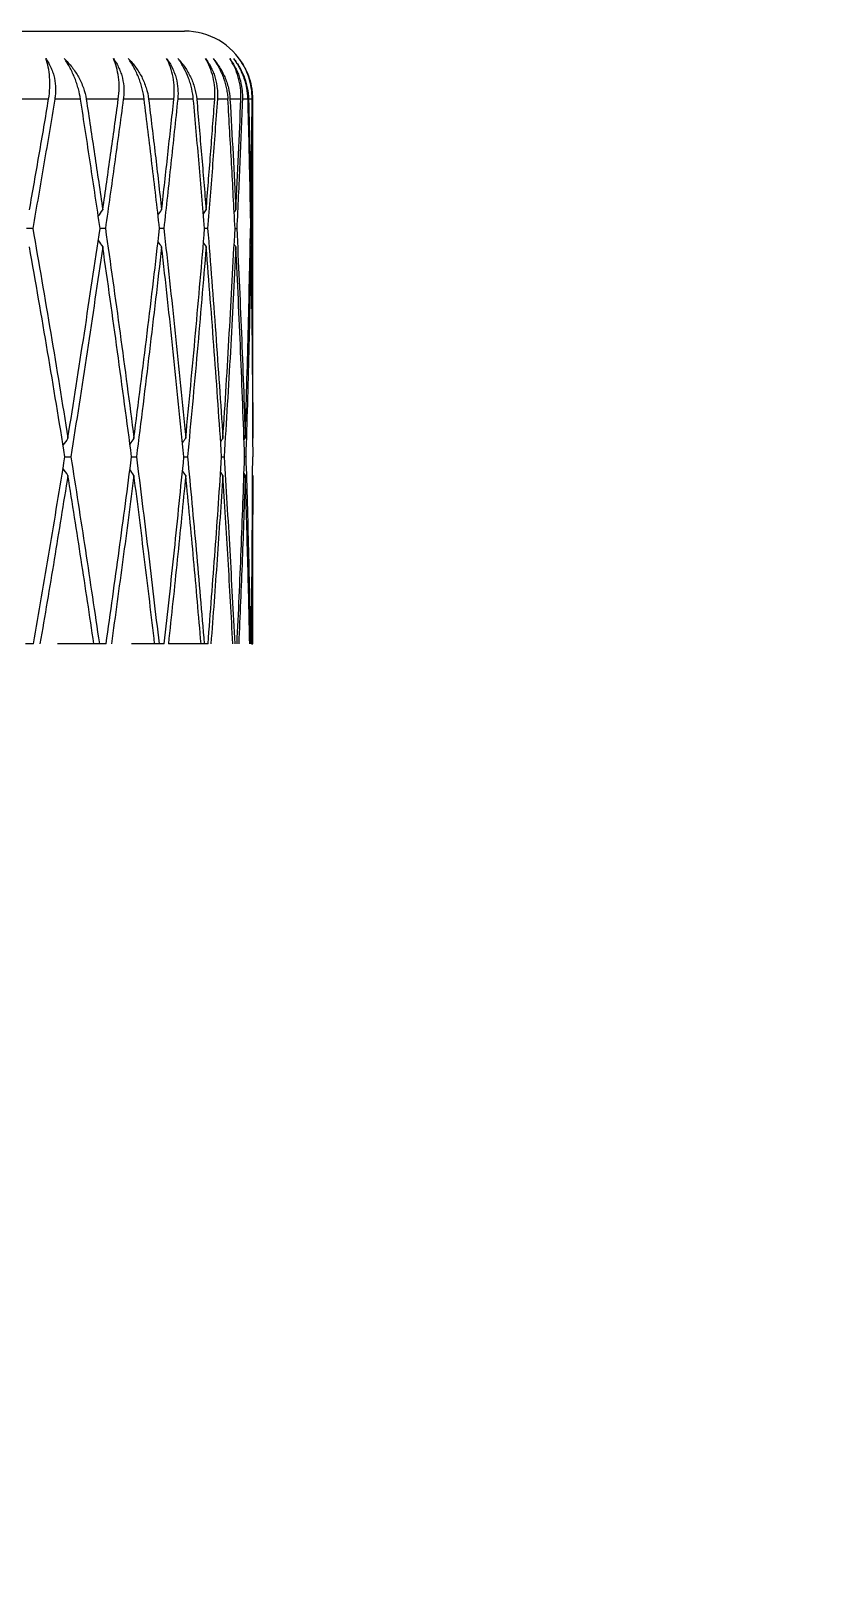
# Model space of a CAD drawing. Extents: x 1661 to 2451, y 0 to 579.
# Drawn here: x 1911.02 to 1916.79, y 266.34 to 277.78 of the extents above; entities that cross this region are included whole.
import ezdxf

# ---------------------------------------------------------------- set-up
doc = ezdxf.new("R2010")
doc.units = 0
doc.header["$LTSCALE"] = 10
doc.header["$MEASUREMENT"] = 0
doc.header["$PDMODE"] = 3
doc.header["$PDSIZE"] = -10
doc.layers.get('0').update_dxf_attribs({"linetype": 'CONTINUOUS'})
doc.layers.get('DEFPOINTS').update_dxf_attribs({"linetype": 'CONTINUOUS'})
doc.layers.add('1', color=7, linetype='CONTINUOUS')
doc.styles.add('Daelim Dimension', font='')
doc.styles.get('Daelim Dimension').set_extended_font_data('나눔고딕')
doc.dimstyles.new('DEFAULT', dxfattribs={"dimscale": 2, "dimtxt": 2, "dimasz": 2, "dimexe": 0, "dimexo": 2, "dimgap": 1, "dimtad": 1, "dimdec": 0, "dimzin": 9, "dimdsep": 46, "dimtxsty": 'Daelim Dimension', "dimcen": 0.5, "dimclrd": 5, "dimclre": 5, "dimclrt": 256, "dimadec": 1, "dimazin": 0, "dimtfac": 1, "dimtdec": 0, "dimtix": 1, "dimtmove": 0, "dimatfit": 3, "dimfxl": 1, "dimtolj": 1, "dimtzin": 1, "dimlwd": 9, "dimlwe": 9, "dimarcsym": 0})

# ---------------------------------------------------------------- blocks, each defined once
blk = doc.blocks.new('*D10')
at = {"color": 5, "linetype": 'ByBlock', "lineweight": 9, "ltscale": 0.5, "transparency": 16777216}
for p, q in [((2201.175, 273.281), (2210.23, 273.281)), ((2210.23, 229.281), (2210.23, 269.281)), ((2201.175, 225.281), (2210.23, 225.281))]:
    blk.add_line(p, q, dxfattribs=at)
at = {"color": 5, "lineweight": 9, "ltscale": 0.5, "transparency": 16777216}
for p, q in [((1872.627, 259.845), (1872.627, 257.735)), ((1907.627, 259.845), (1907.627, 257.735)), ((1872.627, 257.735), (1760.008, 257.735)), ((1903.627, 257.735), (1876.627, 257.735))]:
    blk.add_line(p, q, dxfattribs=at)
at = {"color": 5, "ltscale": 0.5, "transparency": 16777216}
for points in [[(2209.563, 269.281), (2210.897, 269.281), (2210.23, 273.281)], [(1876.627, 258.401), (1876.627, 257.068), (1872.627, 257.735)], [(1903.627, 258.401), (1903.627, 257.068), (1907.627, 257.735)], [(2209.563, 229.281), (2210.897, 229.281), (2210.23, 225.281)]]:
    blk.add_solid(points, dxfattribs=at)
at = {"layer": 'DEFPOINTS', "color": 0, "ltscale": 0.5, "transparency": 16777216}
for p in [(2197.175, 273.281), (2210.23, 273.281), (1907.627, 257.735), (1872.627, 255.845), (1907.627, 255.845), (2197.175, 225.281)]:
    blk.add_point(p, dxfattribs=at)
at = {"color": 7, "ltscale": 0.5, "transparency": 16777216, "insert": (1803.117, 266.359), "char_height": 10, "attachment_point": 5, "style": 'Daelim Dimension'}
blk.add_mtext('\\A1;설치구멍 %%C35', dxfattribs=at)
at = {"ltscale": 0.5, "transparency": 16777216, "insert": (2206.053, 249.281), "char_height": 4, "attachment_point": 5, "rotation": 90, "style": 'Daelim Dimension'}
blk.add_mtext('\\A1;48', dxfattribs=at)

msp = doc.modelspace()

# ---------------------------------------------------------------- linework, layer by layer
at = {"layer": '1', "color": 7, "linetype": 'Continuous', "lineweight": 18}
for p, q in [((1890.144, 277.781), (1912.144, 277.781)), ((1912.644, 274.791), (1912.644, 277.281)), ((1912.625, 276.462), (1912.63, 276.468)), ((1912.632, 276.332), (1912.628, 276.332)), ((1912.625, 276.203), (1912.63, 276.196)), ((1912.593, 274.654), (1912.584, 274.654)), ((1912.644, 273.281), (1912.644, 274.518)), ((1911.035, 273.281), (1910.975, 273.281)), ((1911.478, 273.281), (1911.211, 273.281)), ((1911.567, 273.281), (1911.518, 273.281)), ((1911.924, 273.281), (1911.755, 273.281)), ((1911.995, 273.281), (1911.956, 273.281)), ((1912.265, 273.281), (1912.025, 273.281)), ((1912.316, 273.281), (1912.288, 273.281)), ((1912.636, 273.281), (1912.644, 273.281))]:
    msp.add_line(p, q, dxfattribs=at)
at = {"layer": '1', "color": 7, "linetype": 'Continuous', "lineweight": 13}
msp.add_line((1912.644, 277.281), (1912.642, 277.281), dxfattribs=at)
at = {"layer": '1', "color": 7, "linetype": 'Continuous', "lineweight": 18}
for start, end in [(29.8533, 90), (0, 11.1431)]:
    msp.add_arc((1912.144, 277.281), 0.5, start, end, dxfattribs=at)
for points, knots in [([(1911.145, 277.281), (1911.15, 277.31), (1911.153, 277.338), (1911.156, 277.392), (1911.155, 277.418), (1911.151, 277.469), (1911.148, 277.493), (1911.138, 277.539), (1911.132, 277.56), (1911.124, 277.581)], [0, 0, 0, 0, 0.25, 0.25, 0.5, 0.5, 0.75, 0.75, 1, 1, 1, 1]), ([(1911.124, 277.581), (1911.14, 277.558), (1911.153, 277.535), (1911.169, 277.498), (1911.174, 277.486), (1911.182, 277.461), (1911.185, 277.448), (1911.193, 277.409), (1911.196, 277.383), (1911.197, 277.345), (1911.196, 277.332), (1911.194, 277.306), (1911.193, 277.293), (1911.191, 277.281)], [0, 0, 0, 0, 0.25, 0.25, 0.375, 0.375, 0.5, 0.5, 0.75, 0.75, 0.875, 0.875, 1, 1, 1, 1]), ([(1911.38, 277.281), (1911.376, 277.306), (1911.371, 277.332), (1911.36, 277.37), (1911.356, 277.383), (1911.348, 277.409), (1911.343, 277.422), (1911.328, 277.461), (1911.316, 277.486), (1911.297, 277.522), (1911.29, 277.534), (1911.275, 277.558), (1911.268, 277.569), (1911.26, 277.581)], [0, 0, 0, 0, 0.25, 0.25, 0.375, 0.375, 0.5, 0.5, 0.75, 0.75, 0.875, 0.875, 1, 1, 1, 1]), ([(1911.26, 277.581), (1911.281, 277.56), (1911.3, 277.539), (1911.335, 277.493), (1911.351, 277.469), (1911.372, 277.432), (1911.378, 277.419), (1911.39, 277.392), (1911.396, 277.379), (1911.41, 277.338), (1911.417, 277.31), (1911.422, 277.281)], [0, 0, 0, 0, 0.25, 0.25, 0.5, 0.5, 0.625, 0.625, 0.75, 0.75, 1, 1, 1, 1]), ([(1911.657, 277.281), (1911.661, 277.31), (1911.663, 277.338), (1911.664, 277.392), (1911.662, 277.418), (1911.655, 277.469), (1911.65, 277.493), (1911.638, 277.539), (1911.63, 277.56), (1911.621, 277.581)], [0, 0, 0, 0, 0.25, 0.25, 0.5, 0.5, 0.75, 0.75, 1, 1, 1, 1]), ([(1911.621, 277.581), (1911.637, 277.558), (1911.65, 277.535), (1911.667, 277.498), (1911.672, 277.486), (1911.681, 277.461), (1911.684, 277.448), (1911.693, 277.409), (1911.697, 277.383), (1911.699, 277.345), (1911.698, 277.332), (1911.697, 277.306), (1911.696, 277.293), (1911.694, 277.281)], [0, 0, 0, 0, 0.25, 0.25, 0.375, 0.375, 0.5, 0.5, 0.75, 0.75, 0.875, 0.875, 1, 1, 1, 1]), ([(1911.847, 277.281), (1911.844, 277.306), (1911.839, 277.332), (1911.829, 277.37), (1911.826, 277.383), (1911.818, 277.409), (1911.813, 277.422), (1911.798, 277.461), (1911.787, 277.486), (1911.767, 277.522), (1911.761, 277.534), (1911.746, 277.558), (1911.738, 277.569), (1911.73, 277.581)], [0, 0, 0, 0, 0.25, 0.25, 0.375, 0.375, 0.5, 0.5, 0.75, 0.75, 0.875, 0.875, 1, 1, 1, 1]), ([(1911.73, 277.581), (1911.75, 277.56), (1911.768, 277.539), (1911.801, 277.493), (1911.816, 277.469), (1911.835, 277.432), (1911.841, 277.419), (1911.852, 277.392), (1911.857, 277.379), (1911.87, 277.338), (1911.877, 277.31), (1911.88, 277.281)], [0, 0, 0, 0, 0.25, 0.25, 0.5, 0.5, 0.625, 0.625, 0.75, 0.75, 1, 1, 1, 1]), ([(1912.065, 277.281), (1912.068, 277.31), (1912.069, 277.338), (1912.067, 277.392), (1912.064, 277.418), (1912.054, 277.469), (1912.048, 277.493), (1912.032, 277.539), (1912.023, 277.56), (1912.012, 277.581)], [0, 0, 0, 0, 0.25, 0.25, 0.5, 0.5, 0.75, 0.75, 1, 1, 1, 1]), ([(1912.012, 277.581), (1912.029, 277.558), (1912.043, 277.535), (1912.06, 277.498), (1912.065, 277.486), (1912.074, 277.461), (1912.078, 277.448), (1912.088, 277.409), (1912.092, 277.383), (1912.095, 277.345), (1912.096, 277.332), (1912.095, 277.306), (1912.094, 277.293), (1912.093, 277.281)], [0, 0, 0, 0, 0.25, 0.25, 0.375, 0.375, 0.5, 0.5, 0.75, 0.75, 0.875, 0.875, 1, 1, 1, 1]), ([(1912.208, 277.281), (1912.206, 277.306), (1912.202, 277.332), (1912.193, 277.37), (1912.19, 277.383), (1912.182, 277.409), (1912.178, 277.422), (1912.163, 277.461), (1912.152, 277.486), (1912.133, 277.522), (1912.126, 277.534), (1912.111, 277.558), (1912.103, 277.569), (1912.095, 277.581)], [0, 0, 0, 0, 0.25, 0.25, 0.375, 0.375, 0.5, 0.5, 0.75, 0.75, 0.875, 0.875, 1, 1, 1, 1]), ([(1912.095, 277.581), (1912.114, 277.56), (1912.131, 277.539), (1912.162, 277.493), (1912.176, 277.469), (1912.193, 277.432), (1912.199, 277.419), (1912.209, 277.392), (1912.213, 277.379), (1912.225, 277.338), (1912.23, 277.31), (1912.233, 277.281)], [0, 0, 0, 0, 0.25, 0.25, 0.5, 0.5, 0.625, 0.625, 0.75, 0.75, 1, 1, 1, 1]), ([(1912.365, 277.281), (1912.367, 277.31), (1912.367, 277.338), (1912.363, 277.392), (1912.359, 277.418), (1912.347, 277.469), (1912.339, 277.493), (1912.32, 277.539), (1912.31, 277.56), (1912.297, 277.581)], [0, 0, 0, 0, 0.25, 0.25, 0.5, 0.5, 0.75, 0.75, 1, 1, 1, 1]), ([(1912.297, 277.581), (1912.314, 277.558), (1912.328, 277.535), (1912.346, 277.498), (1912.352, 277.486), (1912.361, 277.461), (1912.366, 277.448), (1912.376, 277.409), (1912.381, 277.383), (1912.385, 277.345), (1912.386, 277.332), (1912.386, 277.306), (1912.386, 277.293), (1912.385, 277.281)], [0, 0, 0, 0, 0.25, 0.25, 0.375, 0.375, 0.5, 0.5, 0.75, 0.75, 0.875, 0.875, 1, 1, 1, 1]), ([(1912.353, 277.581), (1912.369, 277.558), (1912.384, 277.535), (1912.403, 277.498), (1912.409, 277.486), (1912.421, 277.461), (1912.426, 277.448), (1912.439, 277.409), (1912.446, 277.383), (1912.454, 277.345), (1912.456, 277.332), (1912.46, 277.306), (1912.461, 277.293), (1912.462, 277.281)], [0, 0, 0, 0, 0.25, 0.25, 0.375, 0.375, 0.5, 0.5, 0.75, 0.75, 0.875, 0.875, 1, 1, 1, 1]), ([(1912.353, 277.581), (1912.37, 277.56), (1912.386, 277.539), (1912.415, 277.493), (1912.428, 277.469), (1912.444, 277.432), (1912.449, 277.419), (1912.458, 277.392), (1912.462, 277.379), (1912.472, 277.338), (1912.476, 277.31), (1912.477, 277.281)], [0, 0, 0, 0, 0.25, 0.25, 0.5, 0.5, 0.625, 0.625, 0.75, 0.75, 1, 1, 1, 1]), ([(1912.557, 277.281), (1912.558, 277.31), (1912.557, 277.338), (1912.551, 277.392), (1912.545, 277.418), (1912.531, 277.469), (1912.522, 277.493), (1912.501, 277.539), (1912.488, 277.56), (1912.475, 277.581)], [0, 0, 0, 0, 0.25, 0.25, 0.5, 0.5, 0.75, 0.75, 1, 1, 1, 1]), ([(1912.475, 277.581), (1912.491, 277.558), (1912.506, 277.535), (1912.524, 277.498), (1912.53, 277.486), (1912.54, 277.461), (1912.544, 277.448), (1912.556, 277.409), (1912.561, 277.383), (1912.566, 277.345), (1912.567, 277.332), (1912.569, 277.306), (1912.569, 277.293), (1912.568, 277.281)], [0, 0, 0, 0, 0.25, 0.25, 0.375, 0.375, 0.5, 0.5, 0.75, 0.75, 0.875, 0.875, 1, 1, 1, 1]), ([(1912.502, 277.581), (1912.519, 277.558), (1912.534, 277.535), (1912.553, 277.498), (1912.559, 277.486), (1912.57, 277.461), (1912.575, 277.448), (1912.588, 277.409), (1912.594, 277.383), (1912.601, 277.345), (1912.603, 277.332), (1912.605, 277.306), (1912.606, 277.293), (1912.607, 277.281)], [0, 0, 0, 0, 0.25, 0.25, 0.375, 0.375, 0.5, 0.5, 0.75, 0.75, 0.875, 0.875, 1, 1, 1, 1]), ([(1912.502, 277.581), (1912.519, 277.56), (1912.534, 277.539), (1912.56, 277.493), (1912.571, 277.469), (1912.586, 277.432), (1912.59, 277.419), (1912.598, 277.392), (1912.601, 277.379), (1912.61, 277.338), (1912.613, 277.31), (1912.614, 277.281)], [0, 0, 0, 0, 0.25, 0.25, 0.5, 0.5, 0.625, 0.625, 0.75, 0.75, 1, 1, 1, 1]), ([(1912.64, 277.281), (1912.64, 277.31), (1912.638, 277.338), (1912.629, 277.392), (1912.623, 277.418), (1912.606, 277.469), (1912.596, 277.493), (1912.572, 277.539), (1912.558, 277.56), (1912.543, 277.581)], [0, 0, 0, 0, 0.25, 0.25, 0.5, 0.5, 0.75, 0.75, 1, 1, 1, 1]), ([(1912.543, 277.581), (1912.56, 277.558), (1912.574, 277.535), (1912.593, 277.498), (1912.599, 277.486), (1912.61, 277.461), (1912.614, 277.448), (1912.627, 277.409), (1912.633, 277.383), (1912.639, 277.345), (1912.64, 277.332), (1912.642, 277.306), (1912.642, 277.293), (1912.642, 277.281)], [0, 0, 0, 0, 0.25, 0.25, 0.375, 0.375, 0.5, 0.5, 0.75, 0.75, 0.875, 0.875, 1, 1, 1, 1])]:
    msp.add_open_spline(points, degree=3, knots=knots, dxfattribs=at)
at = {"layer": '1', "color": 7, "linetype": 'Continuous', "lineweight": 13}
for points, weights in [([(1911.145, 277.281), (1911.008, 277.281), (1910.86, 277.281)], [1, 0.999856305361, 1]), ([(1911.38, 277.281), (1911.289, 277.281), (1911.191, 277.281)], [1, 0.9999245188, 1]), ([(1911.657, 277.281), (1911.546, 277.281), (1911.422, 277.281)], [1, 0.999856305361, 1]), ([(1911.847, 277.281), (1911.774, 277.281), (1911.694, 277.281)], [1, 0.9999245188, 1]), ([(1912.065, 277.281), (1911.979, 277.281), (1911.88, 277.281)], [1, 0.999856305361, 1]), ([(1912.208, 277.281), (1912.154, 277.281), (1912.093, 277.281)], [1, 0.9999245188, 1]), ([(1912.365, 277.281), (1912.305, 277.281), (1912.233, 277.281)], [1, 0.999856305361, 1]), ([(1912.462, 277.281), (1912.427, 277.281), (1912.385, 277.281)], [1, 0.9999245188, 1]), ([(1912.557, 277.281), (1912.524, 277.281), (1912.477, 277.281)], [1, 0.999856305361, 1]), ([(1912.607, 277.281), (1912.591, 277.281), (1912.568, 277.281)], [1, 0.9999245188, 1]), ([(1912.64, 277.281), (1912.633, 277.281), (1912.614, 277.281)], [1, 0.999856305361, 1])]:
    msp.add_rational_spline(points, weights, degree=2, dxfattribs=at)
at = {"layer": '1', "color": 7, "linetype": 'Continuous', "lineweight": 18}
for points in [[(1911.005, 276.468), (1911.029, 276.604), (1911.076, 276.875), (1911.123, 277.145), (1911.145, 277.281)], [(1911.191, 277.281), (1911.165, 277.123), (1911.111, 276.807), (1911.057, 276.49), (1911.029, 276.332)], [(1911.523, 276.332), (1911.5, 276.49), (1911.453, 276.807), (1911.404, 277.123), (1911.38, 277.281)], [(1911.422, 277.281), (1911.442, 277.145), (1911.483, 276.875), (1911.523, 276.604), (1911.543, 276.468)], [(1911.543, 276.468), (1911.562, 276.604), (1911.601, 276.875), (1911.639, 277.145), (1911.657, 277.281)], [(1911.694, 277.281), (1911.673, 277.123), (1911.63, 276.807), (1911.585, 276.49), (1911.562, 276.332)], [(1911.96, 276.332), (1911.942, 276.49), (1911.905, 276.807), (1911.866, 277.123), (1911.847, 277.281)], [(1911.88, 277.281), (1911.896, 277.145), (1911.929, 276.875), (1911.96, 276.604), (1911.975, 276.468)], [(1911.975, 276.468), (1911.991, 276.604), (1912.021, 276.875), (1912.05, 277.145), (1912.065, 277.281)], [(1912.093, 277.281), (1912.077, 277.123), (1912.043, 276.807), (1912.009, 276.49), (1911.991, 276.332)], [(1912.291, 276.332), (1912.278, 276.49), (1912.251, 276.807), (1912.222, 277.123), (1912.208, 277.281)], [(1912.233, 277.281), (1912.245, 277.145), (1912.268, 276.875), (1912.291, 276.604), (1912.302, 276.468)], [(1912.302, 276.468), (1912.313, 276.604), (1912.335, 276.875), (1912.355, 277.145), (1912.365, 277.281)], [(1912.385, 277.281), (1912.373, 277.123), (1912.35, 276.807), (1912.326, 276.49), (1912.313, 276.332)], [(1912.514, 276.332), (1912.506, 276.49), (1912.489, 276.807), (1912.471, 277.123), (1912.462, 277.281)], [(1912.477, 277.281), (1912.485, 277.145), (1912.5, 276.875), (1912.514, 276.604), (1912.521, 276.468)], [(1912.521, 276.468), (1912.527, 276.604), (1912.54, 276.875), (1912.552, 277.145), (1912.557, 277.281)], [(1912.568, 277.281), (1912.562, 277.123), (1912.549, 276.807), (1912.535, 276.49), (1912.527, 276.332)], [(1912.607, 277.281), (1912.611, 277.123), (1912.619, 276.807), (1912.625, 276.49), (1912.628, 276.332)], [(1912.614, 277.281), (1912.617, 277.145), (1912.623, 276.875), (1912.628, 276.604), (1912.63, 276.468)], [(1912.63, 276.468), (1912.632, 276.604), (1912.636, 276.875), (1912.639, 277.145), (1912.64, 277.281)], [(1912.642, 277.281), (1912.641, 277.123), (1912.639, 276.807), (1912.635, 276.49), (1912.632, 276.332)], [(1911.51, 276.421), (1911.521, 276.437), (1911.532, 276.452), (1911.543, 276.468)], [(1911.948, 276.43), (1911.957, 276.443), (1911.966, 276.456), (1911.975, 276.468)], [(1912.282, 276.44), (1912.288, 276.449), (1912.295, 276.459), (1912.302, 276.468)], [(1912.508, 276.45), (1912.512, 276.456), (1912.516, 276.462), (1912.521, 276.468)], [(1911.029, 276.332), (1911.013, 276.332), (1910.997, 276.332), (1910.982, 276.332)], [(1911.029, 276.332), (1911.074, 276.076), (1911.162, 275.563), (1911.246, 275.048), (1911.287, 274.791)], [(1911.287, 274.791), (1911.328, 275.048), (1911.409, 275.562), (1911.485, 276.076), (1911.523, 276.332)], [(1911.51, 276.243), (1911.521, 276.228), (1911.532, 276.212), (1911.543, 276.196)], [(1911.562, 276.332), (1911.549, 276.332), (1911.536, 276.332), (1911.523, 276.332)], [(1911.562, 276.332), (1911.599, 276.076), (1911.671, 275.562), (1911.739, 275.048), (1911.772, 274.791)], [(1911.772, 274.791), (1911.805, 275.048), (1911.87, 275.562), (1911.931, 276.076), (1911.96, 276.332)], [(1911.948, 276.234), (1911.957, 276.221), (1911.966, 276.209), (1911.975, 276.196)], [(1911.991, 276.332), (1911.981, 276.332), (1911.97, 276.332), (1911.96, 276.332)], [(1911.991, 276.332), (1912.02, 276.076), (1912.075, 275.562), (1912.127, 275.048), (1912.152, 274.791)], [(1912.152, 274.791), (1912.177, 275.048), (1912.225, 275.562), (1912.27, 276.076), (1912.291, 276.332)], [(1912.282, 276.224), (1912.288, 276.215), (1912.295, 276.206), (1912.302, 276.196)], [(1912.313, 276.332), (1912.306, 276.332), (1912.298, 276.332), (1912.291, 276.332)], [(1912.313, 276.332), (1912.334, 276.076), (1912.373, 275.562), (1912.408, 275.048), (1912.425, 274.791)], [(1912.425, 274.791), (1912.442, 275.048), (1912.473, 275.562), (1912.501, 276.076), (1912.514, 276.332)], [(1912.514, 276.332), (1912.518, 276.332), (1912.523, 276.332), (1912.527, 276.332)], [(1912.527, 276.332), (1912.539, 276.076), (1912.562, 275.562), (1912.581, 275.048), (1912.589, 274.791)], [(1912.589, 274.791), (1912.597, 275.048), (1912.612, 275.562), (1912.623, 276.076), (1912.628, 276.332)], [(1912.632, 276.332), (1912.636, 276.076), (1912.642, 275.562), (1912.644, 275.048), (1912.644, 274.791)], [(1911.265, 274.654), (1911.224, 274.912), (1911.139, 275.426), (1911.05, 275.94), (1911.005, 276.196)], [(1911.543, 276.196), (1911.505, 275.94), (1911.429, 275.426), (1911.349, 274.912), (1911.309, 274.654)], [(1911.755, 274.654), (1911.721, 274.912), (1911.652, 275.426), (1911.58, 275.94), (1911.543, 276.196)], [(1911.975, 276.196), (1911.946, 275.94), (1911.886, 275.426), (1911.823, 274.912), (1911.79, 274.654)], [(1912.139, 274.654), (1912.113, 274.912), (1912.061, 275.426), (1912.005, 275.94), (1911.975, 276.196)], [(1912.302, 276.196), (1912.281, 275.94), (1912.237, 275.426), (1912.19, 274.912), (1912.165, 274.654)], [(1912.416, 274.654), (1912.399, 274.912), (1912.363, 275.426), (1912.323, 275.94), (1912.302, 276.196)], [(1912.521, 276.196), (1912.508, 275.94), (1912.481, 275.426), (1912.45, 274.912), (1912.434, 274.654)], [(1912.507, 276.214), (1912.512, 276.208), (1912.516, 276.202), (1912.521, 276.196)], [(1912.584, 274.654), (1912.576, 274.912), (1912.556, 275.426), (1912.533, 275.94), (1912.521, 276.196)], [(1912.63, 276.196), (1912.626, 275.94), (1912.616, 275.426), (1912.601, 274.912), (1912.593, 274.654)], [(1912.63, 276.196), (1912.634, 275.94), (1912.641, 275.426), (1912.643, 274.912), (1912.644, 274.654)], [(1911.287, 274.791), (1911.275, 274.773), (1911.263, 274.756), (1911.251, 274.739)], [(1911.772, 274.791), (1911.762, 274.776), (1911.752, 274.762), (1911.742, 274.748)], [(1912.152, 274.791), (1912.144, 274.78), (1912.136, 274.769), (1912.128, 274.757)], [(1912.425, 274.791), (1912.419, 274.783), (1912.414, 274.775), (1912.408, 274.767)], [(1912.58, 274.778), (1912.583, 274.782), (1912.586, 274.786), (1912.589, 274.791)], [(1911.035, 273.281), (1911.075, 273.51), (1911.153, 273.968), (1911.228, 274.426), (1911.265, 274.654)], [(1911.265, 274.654), (1911.28, 274.654), (1911.294, 274.654), (1911.309, 274.654)], [(1911.309, 274.654), (1911.345, 274.426), (1911.416, 273.968), (1911.484, 273.51), (1911.518, 273.281)], [(1911.567, 273.281), (1911.6, 273.51), (1911.664, 273.968), (1911.725, 274.426), (1911.755, 274.654)], [(1911.755, 274.654), (1911.766, 274.654), (1911.778, 274.654), (1911.79, 274.654)], [(1911.79, 274.654), (1911.819, 274.426), (1911.876, 273.968), (1911.93, 273.51), (1911.956, 273.281)], [(1911.995, 273.281), (1912.02, 273.51), (1912.07, 273.968), (1912.116, 274.426), (1912.139, 274.654)], [(1912.139, 274.654), (1912.148, 274.654), (1912.156, 274.654), (1912.165, 274.654)], [(1912.165, 274.654), (1912.187, 274.426), (1912.23, 273.968), (1912.269, 273.51), (1912.288, 273.281)], [(1912.316, 273.281), (1912.334, 273.51), (1912.369, 273.968), (1912.401, 274.426), (1912.416, 274.654)], [(1912.416, 274.654), (1912.422, 274.654), (1912.428, 274.654), (1912.434, 274.654)], [(1912.434, 274.654), (1912.448, 274.426), (1912.476, 273.968), (1912.5, 273.51), (1912.512, 273.281)], [(1912.529, 273.281), (1912.54, 273.51), (1912.56, 273.968), (1912.577, 274.426), (1912.584, 274.654)], [(1912.593, 274.654), (1912.601, 274.426), (1912.613, 273.968), (1912.623, 273.51), (1912.627, 273.281)], [(1912.633, 273.281), (1912.636, 273.51), (1912.641, 273.968), (1912.643, 274.426), (1912.644, 274.654)], [(1911.287, 274.518), (1911.254, 274.312), (1911.187, 273.9), (1911.118, 273.487), (1911.082, 273.281)], [(1911.287, 274.518), (1911.275, 274.535), (1911.263, 274.553), (1911.251, 274.57)], [(1911.478, 273.281), (1911.447, 273.487), (1911.385, 273.9), (1911.32, 274.312), (1911.287, 274.518)], [(1911.772, 274.518), (1911.746, 274.312), (1911.691, 273.9), (1911.635, 273.487), (1911.606, 273.281)], [(1911.772, 274.518), (1911.762, 274.532), (1911.752, 274.547), (1911.742, 274.561)], [(1911.924, 273.281), (1911.9, 273.487), (1911.851, 273.9), (1911.799, 274.312), (1911.772, 274.518)], [(1912.152, 274.518), (1912.132, 274.312), (1912.091, 273.9), (1912.047, 273.487), (1912.025, 273.281)], [(1912.152, 274.518), (1912.144, 274.529), (1912.136, 274.54), (1912.128, 274.551)], [(1912.265, 273.281), (1912.247, 273.487), (1912.211, 273.9), (1912.172, 274.312), (1912.152, 274.518)], [(1912.425, 274.518), (1912.411, 274.312), (1912.383, 273.9), (1912.353, 273.487), (1912.337, 273.281)], [(1912.425, 274.518), (1912.419, 274.526), (1912.414, 274.534), (1912.408, 274.541)], [(1912.498, 273.281), (1912.487, 273.487), (1912.464, 273.9), (1912.438, 274.312), (1912.425, 274.518)], [(1912.589, 274.518), (1912.582, 274.312), (1912.568, 273.9), (1912.55, 273.487), (1912.541, 273.281)], [(1912.58, 274.531), (1912.583, 274.526), (1912.586, 274.522), (1912.589, 274.518)], [(1912.622, 273.281), (1912.618, 273.487), (1912.608, 273.9), (1912.596, 274.312), (1912.589, 274.518)], [(1912.644, 274.518), (1912.644, 274.312), (1912.643, 273.9), (1912.639, 273.487), (1912.636, 273.281)], [(1911.518, 273.281), (1911.504, 273.281), (1911.491, 273.281), (1911.478, 273.281)], [(1911.956, 273.281), (1911.945, 273.281), (1911.935, 273.281), (1911.924, 273.281)], [(1912.288, 273.281), (1912.28, 273.281), (1912.273, 273.281), (1912.265, 273.281)]]:
    msp.add_open_spline(points, degree=3, dxfattribs=at)

# ---------------------------------------------------------------- dimensions: what is measured, and where the dimension line sits
at = {"color": 5, "ltscale": 0.5}
dim = msp.add_linear_dim(base=(1907.627, 257.735), p1=(1872.627, 255.845), p2=(1907.627, 255.845), text='설치구멍 %%C<>', dimstyle='DEFAULT', override={"dimtxt": 5, "dimclrd": 5, "dimclre": 5, "dimclrt": 7}, dxfattribs=at)
dim.commit()
dim.dimension.update_dxf_attribs({"geometry": '*D10', "text_midpoint": (1803.117, 257.735), "dimtype": 160})

doc.saveas('drawing.dxf')
